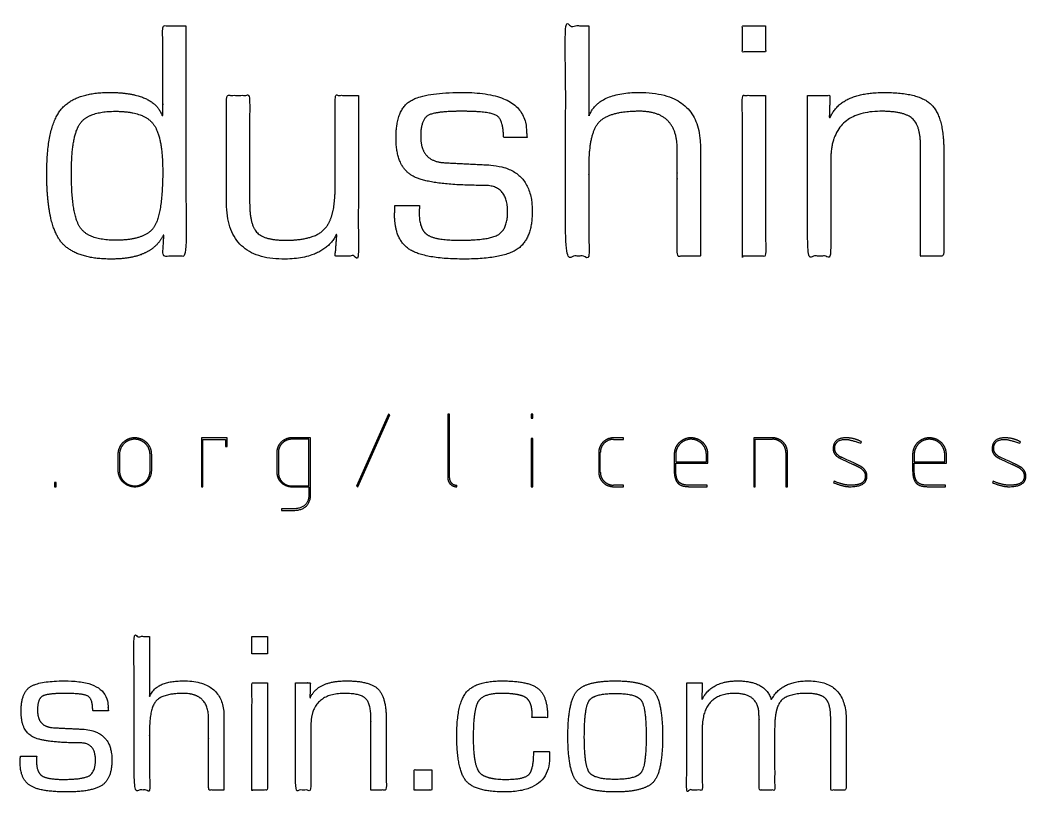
# Model space of a CAD drawing. Header units: millimetres. Extents: x -2385 to 1268, y -2691 to 4654.
# Drawn here: x -1224 to -573, y -2691 to -2191 of the extents above; entities that cross this region are included whole.
import ezdxf

# ---------------------------------------------------------------- set-up
doc = ezdxf.new("R2010")
doc.units = ezdxf.units.MM
doc.header["$MEASUREMENT"] = 0
doc.layers.add('LAYER 01', color=1, linetype='Continuous')

msp = doc.modelspace()

# ---------------------------------------------------------------- linework, layer by layer
at = {"layer": 'LAYER 01'}
for p, q in [((-985.19, -2445.51, 5.22), (-1005.99, -2492.12, 5.22)), ((-1005.04, -2492.53, 5.22), (-984.24, -2445.92, 5.22)), ((-984.24, -2445.92, 5.22), (-985.19, -2445.51, 5.22)), ((-945.79, -2445.51, 5.22), (-946.83, -2445.51, 5.22)), ((-946.83, -2445.51, 5.22), (-946.83, -2486.88, 5.22)), ((-945.79, -2486.88, 5.22), (-945.79, -2445.51, 5.22)), ((-892.82, -2445.51, 5.22), (-892.82, -2448.11, 5.22)), ((-891.77, -2445.51, 5.22), (-892.82, -2445.51, 5.22)), ((-891.77, -2448.11, 5.22), (-891.77, -2445.51, 5.22)), ((-892.82, -2448.11, 5.22), (-891.77, -2448.11, 5.22)), ((-1106.25, -2460.89, 5.22), (-1106.25, -2492.53, 5.22)), ((-1089.61, -2460.89, 5.22), (-1106.25, -2460.89, 5.22)), ((-1105.23, -2461.9, 5.22), (-1090.65, -2461.9, 5.22)), ((-1105.23, -2492.53, 5.22), (-1105.23, -2461.9, 5.22)), ((-1090.65, -2461.9, 5.22), (-1090.65, -2466.59, 5.22)), ((-1089.61, -2466.59, 5.22), (-1089.61, -2460.89, 5.22)), ((-1035.59, -2460.89, 5.22), (-1047.82, -2460.89, 5.22)), ((-1036.64, -2461.82, 5.22), (-1047.82, -2461.82, 5.22)), ((-1036.64, -2492.02, 5.22), (-1036.64, -2461.82, 5.22)), ((-1035.59, -2497.17, 5.22), (-1035.59, -2460.89, 5.22)), ((-892.82, -2461.31, 5.22), (-892.82, -2492.53, 5.22)), ((-891.77, -2461.31, 5.22), (-892.82, -2461.31, 5.22)), ((-891.77, -2492.53, 5.22), (-891.77, -2461.31, 5.22)), ((-833.08, -2460.89, 5.22), (-839.56, -2460.89, 5.22)), ((-839.56, -2461.88, 5.22), (-833.08, -2461.88, 5.22)), ((-833.08, -2461.88, 5.22), (-833.08, -2460.89, 5.22)), ((-748.96, -2460.89, 5.22), (-748.96, -2492.53, 5.22)), ((-736.74, -2460.89, 5.22), (-748.96, -2460.89, 5.22)), ((-747.94, -2461.82, 5.22), (-736.74, -2461.82, 5.22)), ((-747.94, -2492.53, 5.22), (-747.94, -2461.82, 5.22)), ((-679.67, -2464.38, 5.22), (-679.17, -2463.48, 5.22)), ((-576.85, -2464.38, 5.22), (-576.34, -2463.48, 5.22)), ((-1160.26, -2471.62, 5.22), (-1160.26, -2481.82, 5.22)), ((-1159.24, -2471.73, 5.22), (-1159.24, -2482.11, 5.22)), ((-1139.46, -2482.11, 5.22), (-1139.46, -2471.73, 5.22)), ((-1138.41, -2481.82, 5.22), (-1138.41, -2471.62, 5.22)), ((-1090.65, -2466.59, 5.22), (-1089.61, -2466.59, 5.22)), ((-1057.44, -2470.34, 5.22), (-1057.44, -2483.11, 5.22)), ((-1056.42, -2470.43, 5.22), (-1056.42, -2483.42, 5.22)), ((-849.18, -2470.34, 5.22), (-849.18, -2483.11, 5.22)), ((-848.17, -2483.11, 5.22), (-848.17, -2470.34, 5.22)), ((-800.37, -2471.62, 5.22), (-800.37, -2481.82, 5.22)), ((-799.36, -2471.73, 5.22), (-799.36, -2476.39, 5.22)), ((-779.57, -2476.39, 5.22), (-779.57, -2471.73, 5.22)), ((-778.52, -2477.24, 5.22), (-778.52, -2471.62, 5.22)), ((-728.16, -2470.43, 5.22), (-728.16, -2492.53, 5.22)), ((-727.11, -2492.53, 5.22), (-727.11, -2470.49, 5.22)), ((-646.13, -2471.62, 5.22), (-646.13, -2481.82, 5.22)), ((-645.12, -2471.73, 5.22), (-645.12, -2476.39, 5.22)), ((-625.34, -2476.39, 5.22), (-625.34, -2471.73, 5.22)), ((-624.29, -2477.24, 5.22), (-624.29, -2471.62, 5.22)), ((-799.36, -2476.39, 5.22), (-779.57, -2476.39, 5.22)), ((-799.36, -2477.24, 5.22), (-778.52, -2477.24, 5.22)), ((-799.36, -2481.82, 5.22), (-799.36, -2477.24, 5.22)), ((-692.31, -2474.52, 5.22), (-684.66, -2478.14, 5.22)), ((-688.63, -2475.12, 5.22), (-692.25, -2473.38, 5.22)), ((-686.45, -2476.11, 5.22), (-688.63, -2475.12, 5.22)), ((-683.42, -2477.52, 5.22), (-686.45, -2476.11, 5.22)), ((-645.12, -2476.39, 5.22), (-625.34, -2476.39, 5.22)), ((-645.12, -2477.24, 5.22), (-624.29, -2477.24, 5.22)), ((-645.12, -2481.82, 5.22), (-645.12, -2477.24, 5.22)), ((-589.48, -2474.52, 5.22), (-581.83, -2478.14, 5.22)), ((-585.8, -2475.12, 5.22), (-589.42, -2473.38, 5.22)), ((-583.63, -2476.11, 5.22), (-585.8, -2475.12, 5.22)), ((-580.59, -2477.52, 5.22), (-583.63, -2476.11, 5.22)), ((-1201.29, -2489.89, 5.22), (-1201.29, -2492.53, 5.22)), ((-1200.24, -2489.89, 5.22), (-1201.29, -2489.89, 5.22)), ((-1200.24, -2492.53, 5.22), (-1200.24, -2489.89, 5.22)), ((-941.08, -2492.53, 5.22), (-941.08, -2491.55, 5.22)), ((-833.08, -2491.56, 5.22), (-839.56, -2491.56, 5.22)), ((-833.08, -2492.53, 5.22), (-833.08, -2491.56, 5.22)), ((-779.07, -2491.56, 5.22), (-790.24, -2491.56, 5.22)), ((-779.07, -2492.53, 5.22), (-779.07, -2491.56, 5.22)), ((-696.85, -2489.03, 5.22), (-697.23, -2489.97, 5.22)), ((-624.83, -2491.56, 5.22), (-636.01, -2491.56, 5.22)), ((-624.83, -2492.53, 5.22), (-624.83, -2491.56, 5.22)), ((-594.03, -2489.03, 5.22), (-594.41, -2489.97, 5.22)), ((-1201.29, -2492.53, 5.22), (-1200.24, -2492.53, 5.22)), ((-1106.25, -2492.53, 5.22), (-1105.23, -2492.53, 5.22)), ((-1047.82, -2492.02, 5.22), (-1036.64, -2492.02, 5.22)), ((-1047.82, -2492.53, 5.22), (-1036.64, -2492.53, 5.22)), ((-1036.64, -2492.53, 5.22), (-1036.64, -2497.15, 5.22)), ((-1005.99, -2492.12, 5.22), (-1005.04, -2492.53, 5.22)), ((-892.82, -2492.53, 5.22), (-891.77, -2492.53, 5.22)), ((-839.56, -2492.53, 5.22), (-833.08, -2492.53, 5.22)), ((-790.24, -2492.53, 5.22), (-779.07, -2492.53, 5.22)), ((-748.96, -2492.53, 5.22), (-747.94, -2492.53, 5.22)), ((-728.16, -2492.53, 5.22), (-727.11, -2492.53, 5.22)), ((-636.01, -2492.53, 5.22), (-624.83, -2492.53, 5.22)), ((-1047.18, -2506.88, 5.22), (-1054.32, -2506.88, 5.22)), ((-1054.32, -2506.88, 5.22), (-1054.32, -2507.91, 5.22)), ((-1054.32, -2507.91, 5.22), (-1047.18, -2507.91, 5.22))]:
    msp.add_line(p, q, dxfattribs=at)
for points, knots in [([(-855.64, -2194.3, 5.22), (-863.14, -2194.3, 5.22), (-870.64, -2194.3, 5.22), (-870.64, -2268.83, 5.22), (-870.64, -2343.36, 5.22), (-863.14, -2343.36, 5.22), (-855.64, -2343.36, 5.22), (-855.64, -2314.08, 5.22), (-855.64, -2284.8, 5.22), (-855.64, -2263.75, 5.22), (-849.03, -2256.68, 5.22), (-842.42, -2249.61, 5.22), (-822.8, -2249.61, 5.22), (-798.46, -2249.61, 5.22), (-798.46, -2273.91, 5.22), (-798.46, -2275.39, 5.22), (-798.46, -2276.86, 5.22), (-798.46, -2310.11, 5.22), (-798.46, -2343.36, 5.22), (-790.96, -2343.36, 5.22), (-783.46, -2343.36, 5.22), (-783.46, -2310.11, 5.22), (-783.46, -2276.86, 5.22), (-783.46, -2274.73, 5.22), (-783.46, -2272.61, 5.22), (-783.46, -2237.42, 5.22), (-822.89, -2237.42, 5.22), (-849.51, -2237.42, 5.22), (-855.31, -2252.35, 5.22), (-855.47, -2252.24, 5.22), (-855.64, -2252.13, 5.22), (-855.64, -2223.22, 5.22), (-855.64, -2194.3, 5.22)], [-16, -16, -16, -15, -15, -14, -14, -13, -13, -12, -12, -11, -11, -10, -10, -9, -9, -8, -8, -7, -7, -6, -6, -5, -5, -4, -4, -3, -3, -2, -2, -1, -1, 0, 0, 0]), ([(-1116.27, -2194.3, 5.22), (-1123.77, -2194.3, 5.22), (-1131.27, -2194.3, 5.22), (-1131.27, -2223.27, 5.22), (-1131.27, -2252.25, 5.22), (-1131.43, -2252.36, 5.22), (-1131.59, -2252.47, 5.22), (-1137.07, -2237.42, 5.22), (-1165.65, -2237.42, 5.22), (-1188.53, -2237.42, 5.22), (-1197.4, -2248.87, 5.22), (-1206.27, -2260.32, 5.22), (-1206.27, -2289.79, 5.22), (-1206.27, -2321.79, 5.22), (-1197.46, -2333.51, 5.22), (-1188.65, -2345.24, 5.22), (-1164.55, -2345.24, 5.22), (-1138.17, -2345.24, 5.22), (-1130.95, -2329.75, 5.22), (-1130.73, -2329.81, 5.22), (-1130.52, -2329.87, 5.22), (-1130.89, -2336.62, 5.22), (-1131.27, -2343.36, 5.22), (-1123.77, -2343.36, 5.22), (-1116.27, -2343.36, 5.22), (-1116.27, -2268.83, 5.22), (-1116.27, -2194.3, 5.22)], [-13, -13, -13, -12, -12, -11, -11, -10, -10, -9, -9, -8, -8, -7, -7, -6, -6, -5, -5, -4, -4, -3, -3, -2, -2, -1, -1, 0, 0, 0]), ([(-741.27, -2194.3, 5.22), (-748.77, -2194.3, 5.22), (-756.27, -2194.3, 5.22), (-756.27, -2202.74, 5.22), (-756.27, -2211.17, 5.22), (-748.77, -2211.17, 5.22), (-741.27, -2211.17, 5.22), (-741.27, -2202.74, 5.22), (-741.27, -2194.3, 5.22)], [-4, -4, -4, -3, -3, -2, -2, -1, -1, 0, 0, 0]), ([(-895.57, -2266.49, 5.22), (-895.77, -2264.56, 5.22), (-895.96, -2262.63, 5.22), (-895.96, -2237.42, 5.22), (-937.28, -2237.42, 5.22), (-963.05, -2237.42, 5.22), (-971.69, -2243.32, 5.22), (-980.33, -2249.22, 5.22), (-980.33, -2266.96, 5.22), (-980.33, -2285.68, 5.22), (-969.29, -2291.62, 5.22), (-958.24, -2297.57, 5.22), (-923.2, -2297.57, 5.22), (-908.14, -2297.57, 5.22), (-908.14, -2314.21, 5.22), (-908.14, -2325.78, 5.22), (-914.15, -2329.42, 5.22), (-920.15, -2333.05, 5.22), (-939.21, -2333.05, 5.22), (-954.75, -2333.05, 5.22), (-960.04, -2329.54, 5.22), (-965.33, -2326.03, 5.22), (-965.33, -2315.56, 5.22), (-965.26, -2313.05, 5.22), (-965.2, -2310.55, 5.22), (-973.09, -2310.55, 5.22), (-980.99, -2310.55, 5.22), (-981.13, -2313.38, 5.22), (-981.27, -2316.22, 5.22), (-981.27, -2332.8, 5.22), (-971.57, -2339.02, 5.22), (-961.87, -2345.24, 5.22), (-936.14, -2345.24, 5.22), (-911.04, -2345.24, 5.22), (-901.62, -2338.63, 5.22), (-892.21, -2332.02, 5.22), (-892.21, -2314.29, 5.22), (-892.21, -2285.75, 5.22), (-920.77, -2284.31, 5.22), (-928.63, -2283.93, 5.22), (-936.49, -2283.54, 5.22), (-942.69, -2283.21, 5.22), (-948.89, -2282.88, 5.22), (-964.39, -2282.12, 5.22), (-964.39, -2265.92, 5.22), (-964.39, -2255.24, 5.22), (-959.79, -2252.42, 5.22), (-955.19, -2249.61, 5.22), (-938.1, -2249.61, 5.22), (-919.7, -2249.61, 5.22), (-915.26, -2252.35, 5.22), (-910.82, -2255.09, 5.22), (-910.82, -2266.49, 5.22), (-903.2, -2266.49, 5.22), (-895.57, -2266.49, 5.22)], [-27, -27, -27, -26, -26, -25, -25, -24, -24, -23, -23, -22, -22, -21, -21, -20, -20, -19, -19, -18, -18, -17, -17, -16, -16, -15, -15, -14, -14, -13, -13, -12, -12, -11, -11, -10, -10, -9, -9, -8, -8, -7, -7, -6, -6, -5, -5, -4, -4, -3, -3, -2, -2, -1, -1, 0, 0, 0]), ([(-714.08, -2239.3, 5.22), (-714.08, -2291.33, 5.22), (-714.08, -2343.36, 5.22), (-706.58, -2343.36, 5.22), (-699.08, -2343.36, 5.22), (-699.08, -2312.07, 5.22), (-699.08, -2280.77, 5.22), (-699.08, -2249.61, 5.22), (-666.3, -2249.61, 5.22), (-651.4, -2249.61, 5.22), (-646.18, -2254.4, 5.22), (-640.96, -2259.19, 5.22), (-640.96, -2273.05, 5.22), (-640.96, -2275.01, 5.22), (-640.96, -2276.96, 5.22), (-640.96, -2310.16, 5.22), (-640.96, -2343.36, 5.22), (-633.46, -2343.36, 5.22), (-625.96, -2343.36, 5.22), (-625.96, -2309.51, 5.22), (-625.96, -2275.66, 5.22), (-625.96, -2253.24, 5.22), (-633.95, -2245.33, 5.22), (-641.95, -2237.42, 5.22), (-664.55, -2237.42, 5.22), (-692.56, -2237.42, 5.22), (-699.62, -2253.77, 5.22), (-699.83, -2253.61, 5.22), (-700.05, -2253.45, 5.22), (-699.83, -2246.37, 5.22), (-699.62, -2239.3, 5.22), (-706.85, -2239.3, 5.22), (-714.08, -2239.3, 5.22)], [-16, -16, -16, -15, -15, -14, -14, -13, -13, -12, -12, -11, -11, -10, -10, -9, -9, -8, -8, -7, -7, -6, -6, -5, -5, -4, -4, -3, -3, -2, -2, -1, -1, 0, 0, 0]), ([(-1004.71, -2239.3, 5.22), (-1012.21, -2239.3, 5.22), (-1019.71, -2239.3, 5.22), (-1019.71, -2269.12, 5.22), (-1019.71, -2298.95, 5.22), (-1019.71, -2318.45, 5.22), (-1026.51, -2325.75, 5.22), (-1033.31, -2333.05, 5.22), (-1051.57, -2333.05, 5.22), (-1065.51, -2333.05, 5.22), (-1070.26, -2328.1, 5.22), (-1075.02, -2323.15, 5.22), (-1075.02, -2308.53, 5.22), (-1075.02, -2273.91, 5.22), (-1075.02, -2239.3, 5.22), (-1082.52, -2239.3, 5.22), (-1090.02, -2239.3, 5.22), (-1090.02, -2273.91, 5.22), (-1090.02, -2308.53, 5.22), (-1090.02, -2345.24, 5.22), (-1053.22, -2345.24, 5.22), (-1026.97, -2345.24, 5.22), (-1018.96, -2329.43, 5.22), (-1018.8, -2329.59, 5.22), (-1018.64, -2329.75, 5.22), (-1019.17, -2336.56, 5.22), (-1019.71, -2343.36, 5.22), (-1012.21, -2343.36, 5.22), (-1004.71, -2343.36, 5.22), (-1004.71, -2291.33, 5.22), (-1004.71, -2239.3, 5.22)], [-15, -15, -15, -14, -14, -13, -13, -12, -12, -11, -11, -10, -10, -9, -9, -8, -8, -7, -7, -6, -6, -5, -5, -4, -4, -3, -3, -2, -2, -1, -1, 0, 0, 0]), ([(-741.27, -2239.3, 5.22), (-748.77, -2239.3, 5.22), (-756.27, -2239.3, 5.22), (-756.27, -2291.33, 5.22), (-756.27, -2343.36, 5.22), (-748.77, -2343.36, 5.22), (-741.27, -2343.36, 5.22), (-741.27, -2291.33, 5.22), (-741.27, -2239.3, 5.22)], [-4, -4, -4, -3, -3, -2, -2, -1, -1, 0, 0, 0]), ([(-1162.06, -2249.61, 5.22), (-1179.11, -2249.61, 5.22), (-1184.72, -2257.54, 5.22), (-1190.33, -2265.48, 5.22), (-1190.33, -2289.66, 5.22), (-1190.33, -2316.29, 5.22), (-1184.78, -2324.67, 5.22), (-1179.23, -2333.05, 5.22), (-1161.74, -2333.05, 5.22), (-1142.71, -2333.05, 5.22), (-1136.99, -2324.67, 5.22), (-1131.27, -2316.29, 5.22), (-1131.27, -2288.23, 5.22), (-1131.27, -2265.48, 5.22), (-1137.59, -2257.54, 5.22), (-1143.91, -2249.61, 5.22), (-1162.06, -2249.61, 5.22)], [0, 0, 0, 1, 1, 2, 2, 3, 3, 4, 4, 5, 5, 6, 6, 7, 7, 8, 8, 8]), ([(-1139.77, -2589.42, 5.22), (-1144.77, -2589.42, 5.22), (-1149.77, -2589.42, 5.22), (-1149.77, -2639.11, 5.22), (-1149.77, -2688.79, 5.22), (-1144.77, -2688.79, 5.22), (-1139.77, -2688.79, 5.22), (-1139.77, -2669.27, 5.22), (-1139.77, -2649.75, 5.22), (-1139.77, -2635.72, 5.22), (-1135.36, -2631, 5.22), (-1130.95, -2626.29, 5.22), (-1117.87, -2626.29, 5.22), (-1101.64, -2626.29, 5.22), (-1101.64, -2642.49, 5.22), (-1101.64, -2643.48, 5.22), (-1101.64, -2644.46, 5.22), (-1101.64, -2666.62, 5.22), (-1101.64, -2688.79, 5.22), (-1096.64, -2688.79, 5.22), (-1091.64, -2688.79, 5.22), (-1091.64, -2666.62, 5.22), (-1091.64, -2644.46, 5.22), (-1091.64, -2643.04, 5.22), (-1091.64, -2641.62, 5.22), (-1091.64, -2618.17, 5.22), (-1117.93, -2618.17, 5.22), (-1135.68, -2618.17, 5.22), (-1139.54, -2628.12, 5.22), (-1139.66, -2628.05, 5.22), (-1139.77, -2627.97, 5.22), (-1139.77, -2608.69, 5.22), (-1139.77, -2589.42, 5.22)], [-16, -16, -16, -15, -15, -14, -14, -13, -13, -12, -12, -11, -11, -10, -10, -9, -9, -8, -8, -7, -7, -6, -6, -5, -5, -4, -4, -3, -3, -2, -2, -1, -1, 0, 0, 0]), ([(-1063.52, -2589.42, 5.22), (-1068.52, -2589.42, 5.22), (-1073.52, -2589.42, 5.22), (-1073.52, -2595.04, 5.22), (-1073.52, -2600.67, 5.22), (-1068.52, -2600.67, 5.22), (-1063.52, -2600.67, 5.22), (-1063.52, -2595.04, 5.22), (-1063.52, -2589.42, 5.22)], [-4, -4, -4, -3, -3, -2, -2, -1, -1, 0, 0, 0]), ([(-1166.39, -2637.54, 5.22), (-1166.52, -2636.26, 5.22), (-1166.64, -2634.97, 5.22), (-1166.64, -2618.17, 5.22), (-1194.19, -2618.17, 5.22), (-1211.37, -2618.17, 5.22), (-1217.13, -2622.1, 5.22), (-1222.89, -2626.03, 5.22), (-1222.89, -2637.86, 5.22), (-1222.89, -2650.34, 5.22), (-1215.53, -2654.3, 5.22), (-1208.17, -2658.27, 5.22), (-1184.81, -2658.27, 5.22), (-1174.77, -2658.27, 5.22), (-1174.77, -2669.36, 5.22), (-1174.77, -2677.07, 5.22), (-1178.77, -2679.5, 5.22), (-1182.78, -2681.92, 5.22), (-1195.48, -2681.92, 5.22), (-1205.84, -2681.92, 5.22), (-1209.37, -2679.58, 5.22), (-1212.89, -2677.24, 5.22), (-1212.89, -2670.26, 5.22), (-1212.85, -2668.59, 5.22), (-1212.8, -2666.92, 5.22), (-1218.07, -2666.92, 5.22), (-1223.33, -2666.92, 5.22), (-1223.42, -2668.81, 5.22), (-1223.52, -2670.7, 5.22), (-1223.52, -2681.75, 5.22), (-1217.05, -2685.9, 5.22), (-1210.59, -2690.04, 5.22), (-1193.43, -2690.04, 5.22), (-1176.7, -2690.04, 5.22), (-1170.42, -2685.64, 5.22), (-1164.14, -2681.23, 5.22), (-1164.14, -2669.41, 5.22), (-1164.14, -2650.38, 5.22), (-1183.19, -2649.43, 5.22), (-1188.42, -2649.17, 5.22), (-1193.66, -2648.91, 5.22), (-1197.8, -2648.69, 5.22), (-1201.94, -2648.47, 5.22), (-1212.27, -2647.96, 5.22), (-1212.27, -2637.16, 5.22), (-1212.27, -2630.04, 5.22), (-1209.2, -2628.17, 5.22), (-1206.13, -2626.29, 5.22), (-1194.74, -2626.29, 5.22), (-1182.47, -2626.29, 5.22), (-1179.51, -2628.12, 5.22), (-1176.55, -2629.94, 5.22), (-1176.55, -2637.54, 5.22), (-1171.47, -2637.54, 5.22), (-1166.39, -2637.54, 5.22)], [-27, -27, -27, -26, -26, -25, -25, -24, -24, -23, -23, -22, -22, -21, -21, -20, -20, -19, -19, -18, -18, -17, -17, -16, -16, -15, -15, -14, -14, -13, -13, -12, -12, -11, -11, -10, -10, -9, -9, -8, -8, -7, -7, -6, -6, -5, -5, -4, -4, -3, -3, -2, -2, -1, -1, 0, 0, 0]), ([(-1063.52, -2619.42, 5.22), (-1068.52, -2619.42, 5.22), (-1073.52, -2619.42, 5.22), (-1073.52, -2654.11, 5.22), (-1073.52, -2688.79, 5.22), (-1068.52, -2688.79, 5.22), (-1063.52, -2688.79, 5.22), (-1063.52, -2654.11, 5.22), (-1063.52, -2619.42, 5.22)], [-4, -4, -4, -3, -3, -2, -2, -1, -1, 0, 0, 0]), ([(-1045.39, -2619.42, 5.22), (-1045.39, -2654.11, 5.22), (-1045.39, -2688.79, 5.22), (-1040.39, -2688.79, 5.22), (-1035.39, -2688.79, 5.22), (-1035.39, -2667.93, 5.22), (-1035.39, -2647.06, 5.22), (-1035.39, -2626.29, 5.22), (-1013.54, -2626.29, 5.22), (-1003.61, -2626.29, 5.22), (-1000.12, -2629.49, 5.22), (-996.64, -2632.68, 5.22), (-996.64, -2641.92, 5.22), (-996.64, -2643.22, 5.22), (-996.64, -2644.53, 5.22), (-996.64, -2666.66, 5.22), (-996.64, -2688.79, 5.22), (-991.64, -2688.79, 5.22), (-986.64, -2688.79, 5.22), (-986.64, -2666.22, 5.22), (-986.64, -2643.66, 5.22), (-986.64, -2628.71, 5.22), (-991.97, -2623.44, 5.22), (-997.31, -2618.17, 5.22), (-1012.37, -2618.17, 5.22), (-1031.05, -2618.17, 5.22), (-1035.75, -2629.07, 5.22), (-1035.9, -2628.96, 5.22), (-1036.04, -2628.85, 5.22), (-1035.9, -2624.13, 5.22), (-1035.75, -2619.42, 5.22), (-1040.57, -2619.42, 5.22), (-1045.39, -2619.42, 5.22)], [-16, -16, -16, -15, -15, -14, -14, -13, -13, -12, -12, -11, -11, -10, -10, -9, -9, -8, -8, -7, -7, -6, -6, -5, -5, -4, -4, -3, -3, -2, -2, -1, -1, 0, 0, 0]), ([(-891.24, -2663.79, 5.22), (-891.24, -2675.58, 5.22), (-894.37, -2678.75, 5.22), (-897.5, -2681.92, 5.22), (-909.14, -2681.92, 5.22), (-922.89, -2681.92, 5.22), (-926.64, -2677.11, 5.22), (-930.39, -2672.3, 5.22), (-930.39, -2654.7, 5.22), (-930.39, -2636.64, 5.22), (-927.11, -2631.47, 5.22), (-923.82, -2626.29, 5.22), (-912.28, -2626.29, 5.22), (-900.3, -2626.29, 5.22), (-896.29, -2629.05, 5.22), (-892.27, -2631.8, 5.22), (-892.27, -2640.06, 5.22), (-892.34, -2640.99, 5.22), (-892.4, -2641.92, 5.22), (-887.32, -2641.92, 5.22), (-882.23, -2641.92, 5.22), (-882.23, -2628.15, 5.22), (-888.41, -2623.16, 5.22), (-894.58, -2618.17, 5.22), (-911.52, -2618.17, 5.22), (-928.73, -2618.17, 5.22), (-934.87, -2625.58, 5.22), (-941.02, -2632.99, 5.22), (-941.02, -2653.74, 5.22), (-941.02, -2675.87, 5.22), (-934.99, -2682.96, 5.22), (-928.96, -2690.04, 5.22), (-910.22, -2690.04, 5.22), (-881.02, -2690.04, 5.22), (-881.02, -2667.59, 5.22), (-881.04, -2665.69, 5.22), (-881.07, -2663.79, 5.22), (-886.15, -2663.79, 5.22), (-891.24, -2663.79, 5.22)], [-19, -19, -19, -18, -18, -17, -17, -16, -16, -15, -15, -14, -14, -13, -13, -12, -12, -11, -11, -10, -10, -9, -9, -8, -8, -7, -7, -6, -6, -5, -5, -4, -4, -3, -3, -2, -2, -1, -1, 0, 0, 0]), ([(-838.56, -2618.17, 5.22), (-857.69, -2618.17, 5.22), (-863.41, -2624.89, 5.22), (-869.14, -2631.61, 5.22), (-869.14, -2654.11, 5.22), (-869.14, -2676.61, 5.22), (-863.41, -2683.32, 5.22), (-857.69, -2690.04, 5.22), (-838.56, -2690.04, 5.22), (-819.35, -2690.04, 5.22), (-813.62, -2683.32, 5.22), (-807.89, -2676.61, 5.22), (-807.89, -2654.11, 5.22), (-807.89, -2631.61, 5.22), (-813.62, -2624.89, 5.22), (-819.35, -2618.17, 5.22), (-838.56, -2618.17, 5.22)], [-8, -8, -8, -7, -7, -6, -6, -5, -5, -4, -4, -3, -3, -2, -2, -1, -1, 0, 0, 0]), ([(-792.27, -2619.42, 5.22), (-792.27, -2654.11, 5.22), (-792.27, -2688.79, 5.22), (-787.27, -2688.79, 5.22), (-782.27, -2688.79, 5.22), (-782.27, -2669.09, 5.22), (-782.27, -2649.39, 5.22), (-782.27, -2626.29, 5.22), (-761.13, -2626.29, 5.22), (-745.54, -2626.29, 5.22), (-745.54, -2640.25, 5.22), (-745.47, -2641.84, 5.22), (-745.39, -2643.44, 5.22), (-745.39, -2666.12, 5.22), (-745.39, -2688.79, 5.22), (-740.39, -2688.79, 5.22), (-735.39, -2688.79, 5.22), (-735.39, -2668.73, 5.22), (-735.39, -2648.67, 5.22), (-735.39, -2635.58, 5.22), (-731.11, -2630.94, 5.22), (-726.82, -2626.29, 5.22), (-714.76, -2626.29, 5.22), (-705.68, -2626.29, 5.22), (-702.41, -2629.67, 5.22), (-699.14, -2633.04, 5.22), (-699.14, -2642.49, 5.22), (-699.14, -2665.64, 5.22), (-699.14, -2688.79, 5.22), (-694.14, -2688.79, 5.22), (-689.14, -2688.79, 5.22), (-689.14, -2666.12, 5.22), (-689.14, -2643.44, 5.22), (-689.14, -2618.17, 5.22), (-713.6, -2618.17, 5.22), (-730.88, -2618.17, 5.22), (-737.39, -2630.08, 5.22), (-737.54, -2630.08, 5.22), (-737.68, -2630.08, 5.22), (-741.5, -2618.17, 5.22), (-759.35, -2618.17, 5.22), (-776.32, -2618.17, 5.22), (-782.27, -2630.08, 5.22), (-782.37, -2629.97, 5.22), (-782.48, -2629.87, 5.22), (-782.37, -2624.64, 5.22), (-782.27, -2619.42, 5.22), (-787.27, -2619.42, 5.22), (-792.27, -2619.42, 5.22)], [-24, -24, -24, -23, -23, -22, -22, -21, -21, -20, -20, -19, -19, -18, -18, -17, -17, -16, -16, -15, -15, -14, -14, -13, -13, -12, -12, -11, -11, -10, -10, -9, -9, -8, -8, -7, -7, -6, -6, -5, -5, -4, -4, -3, -3, -2, -2, -1, -1, 0, 0, 0]), ([(-838.56, -2626.29, 5.22), (-852.05, -2626.29, 5.22), (-855.28, -2630.77, 5.22), (-858.52, -2635.25, 5.22), (-858.52, -2654.11, 5.22), (-858.52, -2672.96, 5.22), (-855.28, -2677.44, 5.22), (-852.05, -2681.92, 5.22), (-838.56, -2681.92, 5.22), (-824.98, -2681.92, 5.22), (-821.75, -2677.44, 5.22), (-818.52, -2672.96, 5.22), (-818.52, -2654.11, 5.22), (-818.52, -2635.25, 5.22), (-821.75, -2630.77, 5.22), (-824.98, -2626.29, 5.22), (-838.56, -2626.29, 5.22)], [0, 0, 0, 1, 1, 2, 2, 3, 3, 4, 4, 5, 5, 6, 6, 7, 7, 8, 8, 8]), ([(-957.27, -2675.67, 5.22), (-962.89, -2675.67, 5.22), (-968.52, -2675.67, 5.22), (-968.52, -2682.23, 5.22), (-968.52, -2688.79, 5.22), (-962.89, -2688.79, 5.22), (-957.27, -2688.79, 5.22), (-957.27, -2682.23, 5.22), (-957.27, -2675.67, 5.22)], [-4, -4, -4, -3, -3, -2, -2, -1, -1, 0, 0, 0])]:
    msp.add_open_spline(points, degree=2, knots=knots, dxfattribs=at)
for points, weights in [([(-1157.08, -2464.01, 5.22), (-1160.26, -2467.15, 5.22), (-1160.26, -2471.62, 5.22)], [1, 0.922892133633, 1]), ([(-1156.36, -2464.71, 5.22), (-1159.24, -2467.63, 5.22), (-1159.24, -2471.73, 5.22)], [1, 0.924846636895, 1]), ([(-1149.34, -2460.89, 5.22), (-1153.83, -2460.9, 5.22), (-1157.08, -2464.01, 5.22)], [1, 0.928919035288, 1]), ([(-1149.34, -2461.82, 5.22), (-1153.43, -2461.86, 5.22), (-1156.36, -2464.71, 5.22)], [1, 0.927905506116, 1]), ([(-1141.59, -2464.01, 5.22), (-1144.87, -2460.98, 5.22), (-1149.34, -2460.89, 5.22)], [1, 0.935099142407, 1]), ([(-1142.35, -2464.71, 5.22), (-1145.28, -2461.9, 5.22), (-1149.34, -2461.82, 5.22)], [1, 0.93109859171, 1]), ([(-1139.46, -2471.73, 5.22), (-1139.52, -2467.64, 5.22), (-1142.35, -2464.71, 5.22)], [1, 0.929539243295, 1]), ([(-1138.41, -2471.62, 5.22), (-1138.44, -2467.16, 5.22), (-1141.59, -2464.01, 5.22)], [1, 0.925225615508, 1]), ([(-1054.64, -2463.64, 5.22), (-1057.44, -2466.41, 5.22), (-1057.44, -2470.34, 5.22)], [1, 0.923104889189, 1]), ([(-1053.91, -2464.33, 5.22), (-1056.42, -2466.86, 5.22), (-1056.42, -2470.43, 5.22)], [1, 0.92491518109, 1]), ([(-1047.82, -2460.89, 5.22), (-1051.78, -2460.9, 5.22), (-1054.64, -2463.64, 5.22)], [1, 0.928596070217, 1]), ([(-1047.82, -2461.82, 5.22), (-1051.37, -2461.85, 5.22), (-1053.91, -2464.33, 5.22)], [1, 0.927770343312, 1]), ([(-846.39, -2463.64, 5.22), (-849.18, -2466.41, 5.22), (-849.18, -2470.34, 5.22)], [1, 0.923104889189, 1]), ([(-845.66, -2464.35, 5.22), (-848.13, -2466.84, 5.22), (-848.17, -2470.34, 5.22)], [1, 0.926220894822, 1]), ([(-839.56, -2460.89, 5.22), (-843.52, -2460.9, 5.22), (-846.39, -2463.64, 5.22)], [1, 0.928596070217, 1]), ([(-839.56, -2461.88, 5.22), (-843.11, -2461.88, 5.22), (-845.66, -2464.35, 5.22)], [1, 0.927028972374, 1]), ([(-797.2, -2464.01, 5.22), (-800.37, -2467.15, 5.22), (-800.37, -2471.62, 5.22)], [1, 0.922892133633, 1]), ([(-796.47, -2464.71, 5.22), (-799.36, -2467.63, 5.22), (-799.36, -2471.73, 5.22)], [1, 0.924846636895, 1]), ([(-789.45, -2460.89, 5.22), (-793.94, -2460.9, 5.22), (-797.2, -2464.01, 5.22)], [1, 0.928919035288, 1]), ([(-789.45, -2461.82, 5.22), (-793.54, -2461.86, 5.22), (-796.47, -2464.71, 5.22)], [1, 0.927905506116, 1]), ([(-781.7, -2464.01, 5.22), (-784.98, -2460.98, 5.22), (-789.45, -2460.89, 5.22)], [1, 0.935099142407, 1]), ([(-782.47, -2464.71, 5.22), (-785.39, -2461.9, 5.22), (-789.45, -2461.82, 5.22)], [1, 0.93109859171, 1]), ([(-779.57, -2471.73, 5.22), (-779.63, -2467.64, 5.22), (-782.47, -2464.71, 5.22)], [1, 0.929539243295, 1]), ([(-778.52, -2471.62, 5.22), (-778.55, -2467.16, 5.22), (-781.7, -2464.01, 5.22)], [1, 0.925225615508, 1]), ([(-729.91, -2463.68, 5.22), (-732.75, -2460.89, 5.22), (-736.74, -2460.89, 5.22)], [1, 0.925887561585, 1]), ([(-730.67, -2464.33, 5.22), (-733.2, -2461.86, 5.22), (-736.74, -2461.82, 5.22)], [1, 0.928362648298, 1]), ([(-728.16, -2470.43, 5.22), (-728.16, -2466.86, 5.22), (-730.67, -2464.33, 5.22)], [1, 0.924915287254, 1]), ([(-727.11, -2470.49, 5.22), (-727.12, -2466.51, 5.22), (-729.91, -2463.68, 5.22)], [1, 0.926296764743, 1]), ([(-679.17, -2463.48, 5.22), (-683.87, -2460.89, 5.22), (-689.23, -2460.89, 5.22)], [1, 0.968488392981, 1]), ([(-642.96, -2464.01, 5.22), (-646.13, -2467.15, 5.22), (-646.13, -2471.62, 5.22)], [1, 0.922892133633, 1]), ([(-642.23, -2464.71, 5.22), (-645.12, -2467.63, 5.22), (-645.12, -2471.73, 5.22)], [1, 0.924846636895, 1]), ([(-635.21, -2460.89, 5.22), (-639.71, -2460.9, 5.22), (-642.96, -2464.01, 5.22)], [1, 0.928919035288, 1]), ([(-635.21, -2461.82, 5.22), (-639.3, -2461.86, 5.22), (-642.23, -2464.71, 5.22)], [1, 0.927905506116, 1]), ([(-627.46, -2464.01, 5.22), (-630.74, -2460.98, 5.22), (-635.21, -2460.89, 5.22)], [1, 0.935099142407, 1]), ([(-628.23, -2464.71, 5.22), (-631.15, -2461.9, 5.22), (-635.21, -2461.82, 5.22)], [1, 0.93109859171, 1]), ([(-625.34, -2471.73, 5.22), (-625.39, -2467.64, 5.22), (-628.23, -2464.71, 5.22)], [1, 0.929539243295, 1]), ([(-624.29, -2471.62, 5.22), (-624.31, -2467.16, 5.22), (-627.46, -2464.01, 5.22)], [1, 0.925225615508, 1]), ([(-576.34, -2463.48, 5.22), (-581.04, -2460.89, 5.22), (-586.41, -2460.89, 5.22)], [1, 0.968488392981, 1]), ([(-697.55, -2467.78, 5.22), (-697.7, -2470.21, 5.22), (-696.06, -2472, 5.22)], [1, 0.919617630573, 1]), ([(-594.72, -2467.78, 5.22), (-594.88, -2470.21, 5.22), (-593.23, -2472, 5.22)], [1, 0.919617630573, 1]), ([(-693.83, -2472.53, 5.22), (-693.09, -2473.04, 5.22), (-692.25, -2473.38, 5.22)], [1, 0.993831824207, 1]), ([(-681.18, -2479.81, 5.22), (-682.91, -2478.96, 5.22), (-684.66, -2478.14, 5.22)], [1, 0.999958798186, 1]), ([(-591.01, -2472.53, 5.22), (-590.26, -2473.04, 5.22), (-589.42, -2473.38, 5.22)], [1, 0.993831824207, 1]), ([(-578.36, -2479.81, 5.22), (-580.09, -2478.96, 5.22), (-581.83, -2478.14, 5.22)], [1, 0.999958798186, 1]), ([(-1160.26, -2481.82, 5.22), (-1160.27, -2486.29, 5.22), (-1157.09, -2489.44, 5.22)], [1, 0.922454549747, 1]), ([(-1159.24, -2482.11, 5.22), (-1159.21, -2486.2, 5.22), (-1156.36, -2489.13, 5.22)], [1, 0.928250047174, 1]), ([(-1142.35, -2489.13, 5.22), (-1139.39, -2486.25, 5.22), (-1139.46, -2482.11, 5.22)], [1, 0.917744806879, 1]), ([(-1141.59, -2489.44, 5.22), (-1138.33, -2486.33, 5.22), (-1138.41, -2481.82, 5.22)], [1, 0.915538613803, 1]), ([(-1057.44, -2483.11, 5.22), (-1057.45, -2487.05, 5.22), (-1054.64, -2489.82, 5.22)], [1, 0.921887667151, 1]), ([(-1056.42, -2483.42, 5.22), (-1056.39, -2486.97, 5.22), (-1053.91, -2489.51, 5.22)], [1, 0.928167460697, 1]), ([(-849.18, -2483.11, 5.22), (-849.19, -2487.05, 5.22), (-846.39, -2489.82, 5.22)], [1, 0.921887667151, 1]), ([(-848.17, -2483.11, 5.22), (-848.17, -2486.63, 5.22), (-845.66, -2489.09, 5.22)], [1, 0.922261232429, 1]), ([(-679.45, -2480.83, 5.22), (-680.27, -2480.25, 5.22), (-681.18, -2479.81, 5.22)], [1, 0.996490902699, 1]), ([(-675.7, -2485.66, 5.22), (-675.71, -2482.4, 5.22), (-678.27, -2480.39, 5.22)], [1, 0.89962968808, 1]), ([(-576.62, -2480.83, 5.22), (-577.45, -2480.25, 5.22), (-578.36, -2479.81, 5.22)], [1, 0.996490902699, 1]), ([(-572.87, -2485.66, 5.22), (-572.88, -2482.4, 5.22), (-575.45, -2480.39, 5.22)], [1, 0.89962968808, 1]), ([(-1157.09, -2489.44, 5.22), (-1153.8, -2492.45, 5.22), (-1149.34, -2492.53, 5.22)], [1, 0.935598155787, 1]), ([(-1156.36, -2489.13, 5.22), (-1153.41, -2491.94, 5.22), (-1149.34, -2492.02, 5.22)], [1, 0.931860070099, 1]), ([(-1149.34, -2492.02, 5.22), (-1145.27, -2491.96, 5.22), (-1142.35, -2489.13, 5.22)], [1, 0.928988899442, 1]), ([(-1149.34, -2492.53, 5.22), (-1144.84, -2492.54, 5.22), (-1141.59, -2489.44, 5.22)], [1, 0.928010155108, 1]), ([(-1054.64, -2489.82, 5.22), (-1051.77, -2492.53, 5.22), (-1047.82, -2492.53, 5.22)], [1, 0.929312543843, 1]), ([(-1053.91, -2489.51, 5.22), (-1051.38, -2492.02, 5.22), (-1047.82, -2492.02, 5.22)], [1, 0.924731986567, 1]), ([(-946.83, -2486.88, 5.22), (-946.84, -2489.22, 5.22), (-945.18, -2490.89, 5.22)], [1, 0.923926279217, 1]), ([(-945.79, -2486.88, 5.22), (-945.79, -2488.82, 5.22), (-944.42, -2490.19, 5.22)], [1, 0.924599195494, 1]), ([(-945.18, -2490.89, 5.22), (-943.48, -2492.59, 5.22), (-941.08, -2492.53, 5.22)], [1, 0.918516048289, 1]), ([(-944.42, -2490.19, 5.22), (-943.03, -2491.55, 5.22), (-941.08, -2491.55, 5.22)], [1, 0.927446142145, 1]), ([(-846.39, -2489.82, 5.22), (-843.51, -2492.53, 5.22), (-839.56, -2492.53, 5.22)], [1, 0.929312543843, 1]), ([(-845.66, -2489.09, 5.22), (-843.1, -2491.53, 5.22), (-839.56, -2491.56, 5.22)], [1, 0.930133886125, 1])]:
    msp.add_rational_spline(points, weights, degree=2, dxfattribs=at)
for points in [[(-689.23, -2460.89, 5.22), (-697.28, -2460.9, 5.22), (-697.55, -2467.78, 5.22)], [(-696.53, -2467.78, 5.22), (-696.53, -2461.88, 5.22), (-689.23, -2461.88, 5.22)], [(-689.23, -2461.88, 5.22), (-687.04, -2461.88, 5.22), (-679.67, -2464.38, 5.22)], [(-586.41, -2460.89, 5.22), (-594.46, -2460.9, 5.22), (-594.72, -2467.78, 5.22)], [(-593.7, -2467.78, 5.22), (-593.7, -2461.88, 5.22), (-586.41, -2461.88, 5.22)], [(-586.41, -2461.88, 5.22), (-584.22, -2461.88, 5.22), (-576.85, -2464.38, 5.22)], [(-693.83, -2472.53, 5.22), (-696.53, -2470.65, 5.22), (-696.53, -2467.78, 5.22)], [(-696.06, -2472, 5.22), (-694.89, -2473.3, 5.22), (-692.31, -2474.52, 5.22)], [(-591.01, -2472.53, 5.22), (-593.7, -2470.65, 5.22), (-593.7, -2467.78, 5.22)], [(-593.23, -2472, 5.22), (-592.07, -2473.3, 5.22), (-589.48, -2474.52, 5.22)], [(-678.27, -2480.39, 5.22), (-679.69, -2479.24, 5.22), (-683.42, -2477.52, 5.22)], [(-575.45, -2480.39, 5.22), (-576.86, -2479.24, 5.22), (-580.59, -2477.52, 5.22)], [(-800.37, -2481.82, 5.22), (-800.36, -2488.18, 5.22), (-797.67, -2490.56, 5.22)], [(-796.98, -2489.82, 5.22), (-799.36, -2487.66, 5.22), (-799.36, -2481.82, 5.22)], [(-679.45, -2480.83, 5.22), (-676.75, -2482.73, 5.22), (-676.75, -2485.66, 5.22)], [(-646.13, -2481.82, 5.22), (-646.13, -2488.18, 5.22), (-643.44, -2490.56, 5.22)], [(-642.74, -2489.82, 5.22), (-645.12, -2487.66, 5.22), (-645.12, -2481.82, 5.22)], [(-576.62, -2480.83, 5.22), (-573.92, -2482.73, 5.22), (-573.92, -2485.66, 5.22)], [(-797.67, -2490.56, 5.22), (-795.46, -2492.53, 5.22), (-790.24, -2492.53, 5.22)], [(-790.24, -2491.56, 5.22), (-795.03, -2491.58, 5.22), (-796.98, -2489.82, 5.22)], [(-697.23, -2489.97, 5.22), (-691.13, -2492.53, 5.22), (-686.62, -2492.53, 5.22)], [(-686.62, -2491.56, 5.22), (-690.56, -2491.56, 5.22), (-696.85, -2489.03, 5.22)], [(-686.62, -2492.53, 5.22), (-675.7, -2492.53, 5.22), (-675.7, -2485.66, 5.22)], [(-680.09, -2490.69, 5.22), (-682.24, -2491.56, 5.22), (-686.62, -2491.56, 5.22)], [(-676.75, -2485.66, 5.22), (-676.75, -2489.34, 5.22), (-680.09, -2490.69, 5.22)], [(-643.44, -2490.56, 5.22), (-641.22, -2492.53, 5.22), (-636.01, -2492.53, 5.22)], [(-636.01, -2491.56, 5.22), (-640.79, -2491.58, 5.22), (-642.74, -2489.82, 5.22)], [(-594.41, -2489.97, 5.22), (-588.31, -2492.53, 5.22), (-583.8, -2492.53, 5.22)], [(-583.8, -2491.56, 5.22), (-587.74, -2491.56, 5.22), (-594.03, -2489.03, 5.22)], [(-583.8, -2492.53, 5.22), (-572.87, -2492.53, 5.22), (-572.87, -2485.66, 5.22)], [(-577.26, -2490.69, 5.22), (-579.42, -2491.56, 5.22), (-583.8, -2491.56, 5.22)], [(-573.92, -2485.66, 5.22), (-573.93, -2489.34, 5.22), (-577.26, -2490.69, 5.22)], [(-1036.64, -2497.15, 5.22), (-1036.64, -2506.88, 5.22), (-1047.18, -2506.88, 5.22)], [(-1047.18, -2507.91, 5.22), (-1035.59, -2507.91, 5.22), (-1035.59, -2497.17, 5.22)]]:
    msp.add_open_spline(points, degree=2, dxfattribs=at)

doc.saveas('drawing.dxf')
